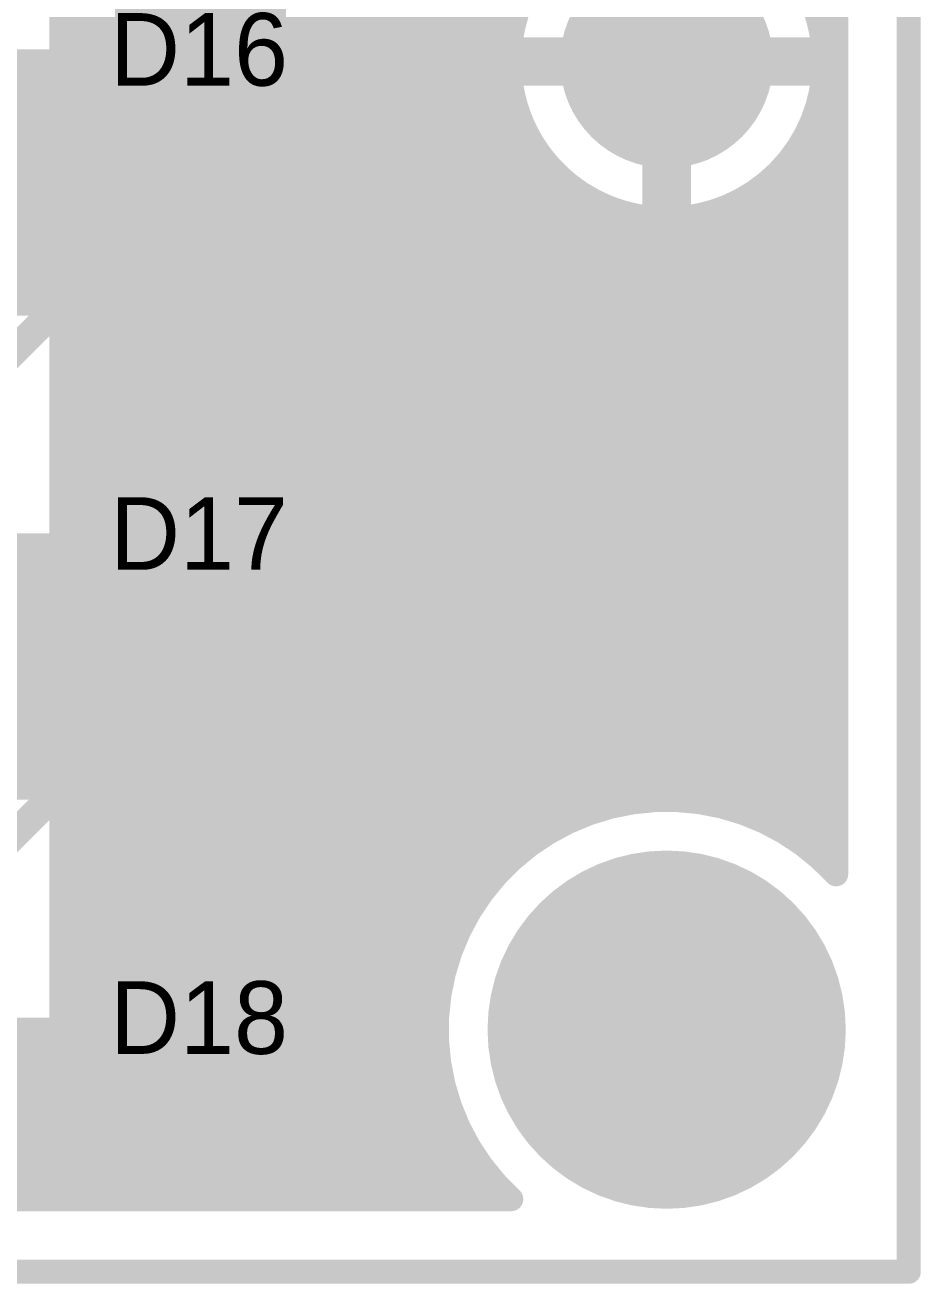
# Model space of a CAD drawing. Header units: millimetres. Extents: x 1.9 to 5.81, y 3 to 5.61.
# Drawn here: x 5.435 to 5.805, y 2.995 to 3.515 of the extents above; entities that cross this region are included whole.
import ezdxf

# ---------------------------------------------------------------- set-up
doc = ezdxf.new("R2010")
doc.units = ezdxf.units.MM
doc.header["$MEASUREMENT"] = 0
for name, color, linetype in [('BottomLayer', 5, 'Continuous'), ('BottomSolder', 6, 'Continuous'), ('KeepOutLayer', 6, 'Continuous'), ('MultiLayer', 9, 'Continuous'), ('TopLayer', 1, 'Continuous'), ('TopOverlay', 2, 'Continuous'), ('TopSolder', 216, 'Continuous')]:
    doc.layers.add(name, color=color, linetype=linetype)

msp = doc.modelspace()

# ---------------------------------------------------------------- linework, layer by layer
at = {"layer": 'BottomLayer'}
for points, const_width in [([(5.77, 3.16423), (5.77, 5.43577)], 0.01), ([(5.77, 3.16423), (5.77, 5.43577)], 0.01), ([(5.46, 3.03), (5.46, 3.665)], 0.01), ([(5.47, 3.03), (5.47, 3.665)], 0.01), ([(5.48, 3.03), (5.48, 3.665)], 0.01), ([(5.49, 3.03), (5.49, 3.665)], 0.01), ([(5.5, 3.03), (5.5, 3.665)], 0.01), ([(5.51, 3.03), (5.51, 3.665)], 0.01), ([(5.52, 3.03), (5.52, 3.665)], 0.01), ([(5.53, 3.03), (5.53, 3.665)], 0.01), ([(5.54, 3.03), (5.54, 3.665)], 0.01), ([(5.55, 3.03), (5.55, 3.665)], 0.01), ([(5.56, 3.03), (5.56, 3.665)], 0.01), ([(5.57, 3.03), (5.57, 3.665)], 0.01), ([(5.58, 3.03), (5.58, 3.665)], 0.01), ([(5.59, 3.03), (5.59, 3.665)], 0.01), ([(5.6, 3.03), (5.6, 3.665)], 0.01), ([(5.61, 3.13041), (5.61, 3.665)], 0.01), ([(5.62, 3.15123), (5.62, 3.665)], 0.01), ([(5.63, 3.16423), (5.63, 3.665)], 0.01), ([(5.455, 3.495), (5.455, 3.605)], 0.01), ([(5.7, 3.5), (5.7, 3.56)], 0.02), ([(5.455, 3.51), (5.63577, 3.51)], 0.01), ([(5.64, 3.5), (5.7, 3.5)], 0.02), ([(5.7, 3.5), (5.76, 3.5)], 0.02), ([(5.7, 3.44), (5.7, 3.5)], 0.02), ([(5.76423, 3.51), (5.77, 3.51)], 0.01), ([(5.455, 3.5), (5.635, 3.5)], 0.01), ([(5.765, 3.5), (5.77, 3.5)], 0.01), ([(5.345, 3.495), (5.455, 3.495)], 0.01), ([(5.44, 3.405), (5.44, 3.495)], 0.01), ([(5.45, 3.405), (5.45, 3.495)], 0.01), ([(5.0845, 3.49), (5.63577, 3.49)], 0.01), ([(5.76423, 3.49), (5.77, 3.49)], 0.01), ([(5.0745, 3.48), (5.63815, 3.48)], 0.01), ([(5.76185, 3.48), (5.77, 3.48)], 0.01), ([(5.64, 3.17365), (5.64, 3.475)], 0.01), ([(5.76, 3.17365), (5.76, 3.475)], 0.01), ([(5.0645, 3.47), (5.64234, 3.47)], 0.01), ([(5.75766, 3.47), (5.77, 3.47)], 0.01), ([(5.0545, 3.46), (5.64877, 3.46)], 0.01), ([(5.65, 3.18078), (5.65, 3.45847)], 0.01), ([(5.75, 3.18078), (5.75, 3.45847)], 0.01), ([(5.75123, 3.46), (5.77, 3.46)], 0.01), ([(5.0445, 3.45), (5.65847, 3.45)], 0.01), ([(5.66, 3.18617), (5.66, 3.44877)], 0.01), ([(5.74, 3.18617), (5.74, 3.44877)], 0.01), ([(5.74153, 3.45), (5.77, 3.45)], 0.01), ([(5.0345, 3.44), (5.675, 3.44)], 0.01), ([(5.67, 3.19014), (5.67, 3.44234)], 0.01), ([(5.68, 3.19287), (5.68, 3.43815)], 0.01), ([(5.72, 3.19287), (5.72, 3.43815)], 0.01), ([(5.725, 3.44), (5.77, 3.44)], 0.01), ([(5.73, 3.19014), (5.73, 3.44234)], 0.01), ([(5.69, 3.19447), (5.69, 3.43577)], 0.01), ([(5.7, 3.195), (5.7, 3.435)], 0.01), ([(5.71, 3.19447), (5.71, 3.43577)], 0.01), ([(5.0245, 3.43), (5.77, 3.43)], 0.01), ([(5.01303, 3.42), (5.77, 3.42)], 0.01), ([(5.005, 3.41), (5.77, 3.41)], 0.01), ([(5.345, 3.405), (5.455, 3.405)], 0.01), ([(5.455, 3.295), (5.455, 3.405)], 0.01), ([(5.455, 3.4), (5.77, 3.4)], 0.01), ([(5.455, 3.39), (5.77, 3.39)], 0.01), ([(5.455, 3.38), (5.77, 3.38)], 0.01), ([(5.455, 3.37), (5.77, 3.37)], 0.01), ([(5.455, 3.36), (5.77, 3.36)], 0.01), ([(5.455, 3.35), (5.77, 3.35)], 0.01), ([(5.455, 3.34), (5.77, 3.34)], 0.01), ([(5.455, 3.33), (5.77, 3.33)], 0.01), ([(5.455, 3.32), (5.77, 3.32)], 0.01), ([(5.455, 3.31), (5.77, 3.31)], 0.01), ([(5.455, 3.3), (5.77, 3.3)], 0.01), ([(5.345, 3.295), (5.455, 3.295)], 0.01), ([(5.44, 3.205), (5.44, 3.295)], 0.01), ([(5.45, 3.205), (5.45, 3.295)], 0.01), ([(5.27781, 3.29), (5.77, 3.29)], 0.01), ([(5.21384, 3.28), (5.77, 3.28)], 0.01), ([(5.22384, 3.27), (5.77, 3.27)], 0.01), ([(5.23384, 3.26), (5.77, 3.26)], 0.01), ([(5.24384, 3.25), (5.77, 3.25)], 0.01), ([(5.25384, 3.24), (5.77, 3.24)], 0.01), ([(5.26384, 3.23), (5.77, 3.23)], 0.01), ([(5.27384, 3.22), (5.77, 3.22)], 0.01), ([(5.28384, 3.21), (5.77, 3.21)], 0.01), ([(5.345, 3.205), (5.455, 3.205)], 0.01), ([(5.455, 3.095), (5.455, 3.205)], 0.01), ([(5.455, 3.2), (5.77, 3.2)], 0.01), ([(5.455, 3.19), (5.66959, 3.19)], 0.01), ([(5.73041, 3.19), (5.77, 3.19)], 0.01), ([(5.455, 3.18), (5.64877, 3.18)], 0.01), ([(5.75123, 3.18), (5.77, 3.18)], 0.01), ([(5.455, 3.17), (5.63577, 3.17)], 0.01), ([(5.76423, 3.17), (5.77, 3.17)], 0.01), ([(5.455, 3.16), (5.62635, 3.16)], 0.01), ([(5.455, 3.15), (5.61922, 3.15)], 0.01), ([(5.455, 3.14), (5.61383, 3.14)], 0.01), ([(5.455, 3.13), (5.60986, 3.13)], 0.01), ([(5.455, 3.12), (5.60713, 3.12)], 0.01), ([(5.455, 3.11), (5.60553, 3.11)], 0.01), ([(5.455, 3.1), (5.605, 3.1)], 0.01), ([(5.345, 3.095), (5.455, 3.095)], 0.01), ([(5.44, 3.03), (5.44, 3.095)], 0.01), ([(5.45, 3.03), (5.45, 3.095)], 0.01), ([(2.09447, 3.09), (5.60553, 3.09)], 0.01), ([(2.09287, 3.08), (5.60713, 3.08)], 0.01), ([(2.09014, 3.07), (5.60986, 3.07)], 0.01), ([(5.61, 3.03), (5.61, 3.06959)], 0.01), ([(2.08617, 3.06), (5.61383, 3.06)], 0.01), ([(2.08078, 3.05), (5.61922, 3.05)], 0.01), ([(5.62, 3.03), (5.62, 3.04877)], 0.01), ([(2.07365, 3.04), (5.62635, 3.04)], 0.01), ([(5.63, 3.03), (5.63, 3.03577)], 0.01), ([(2.06423, 3.03), (5.63577, 3.03)], 0.01), ([(2.06423, 3.03), (5.63577, 3.03)], 0.01)]:
    msp.add_lwpolyline(points, dxfattribs=dict(at, const_width=const_width))
for points, const_width in [([(5.765, 3.5, 1), (5.635, 3.5, 1)], 0.01), ([(5.68, 3.5, 1), (5.72, 3.5, 1)], 0.04), ([(5.4525, 3.51, 1), (5.4575, 3.51, 1)], 0.005), ([(5.635, 3.5, 1), (5.645, 3.5, 1)], 0.01), ([(5.63327, 3.51, 1), (5.63827, 3.51, 1)], 0.005), ([(5.695, 3.5, 1), (5.705, 3.5, 1)], 0.01), ([(5.695, 3.5, 1), (5.705, 3.5, 1)], 0.01), ([(5.695, 3.5, 1), (5.705, 3.5, 1)], 0.01), ([(5.695, 3.5, 1), (5.705, 3.5, 1)], 0.01), ([(5.755, 3.5, 1), (5.765, 3.5, 1)], 0.01), ([(5.76173, 3.51, 1), (5.76673, 3.51, 1)], 0.005), ([(5.7675, 3.51, 1), (5.7725, 3.51, 1)], 0.005), ([(5.4525, 3.5, 1), (5.4575, 3.5, 1)], 0.005), ([(5.6325, 3.5, 1), (5.6375, 3.5, 1)], 0.005), ([(5.6325, 3.5, 1), (5.6375, 3.5, 1)], 0.005), ([(5.7625, 3.5, 1), (5.7675, 3.5, 1)], 0.005), ([(5.7625, 3.5, 1), (5.7675, 3.5, 1)], 0.005), ([(5.7675, 3.5, 1), (5.7725, 3.5, 1)], 0.005), ([(5.4375, 3.495, 1), (5.4425, 3.495, 1)], 0.005), ([(5.4475, 3.495, 1), (5.4525, 3.495, 1)], 0.005), ([(5.4525, 3.495, 1), (5.4575, 3.495, 1)], 0.005), ([(5.4525, 3.495, 1), (5.4575, 3.495, 1)], 0.005), ([(5.63327, 3.49, 1), (5.63827, 3.49, 1)], 0.005), ([(5.76173, 3.49, 1), (5.76673, 3.49, 1)], 0.005), ([(5.7675, 3.49, 1), (5.7725, 3.49, 1)], 0.005), ([(5.63565, 3.48, 1), (5.64065, 3.48, 1)], 0.005), ([(5.75935, 3.48, 1), (5.76435, 3.48, 1)], 0.005), ([(5.7675, 3.48, 1), (5.7725, 3.48, 1)], 0.005), ([(5.6375, 3.475, 1), (5.6425, 3.475, 1)], 0.005), ([(5.7575, 3.475, 1), (5.7625, 3.475, 1)], 0.005), ([(5.63984, 3.47, 1), (5.64484, 3.47, 1)], 0.005), ([(5.75516, 3.47, 1), (5.76016, 3.47, 1)], 0.005), ([(5.7675, 3.47, 1), (5.7725, 3.47, 1)], 0.005), ([(5.64627, 3.46, 1), (5.65127, 3.46, 1)], 0.005), ([(5.6475, 3.45847, 1), (5.6525, 3.45847, 1)], 0.005), ([(5.7475, 3.45847, 1), (5.7525, 3.45847, 1)], 0.005), ([(5.74873, 3.46, 1), (5.75373, 3.46, 1)], 0.005), ([(5.7675, 3.46, 1), (5.7725, 3.46, 1)], 0.005), ([(5.65597, 3.45, 1), (5.66097, 3.45, 1)], 0.005), ([(5.6575, 3.44877, 1), (5.6625, 3.44877, 1)], 0.005), ([(5.7375, 3.44877, 1), (5.7425, 3.44877, 1)], 0.005), ([(5.73903, 3.45, 1), (5.74403, 3.45, 1)], 0.005), ([(5.7675, 3.45, 1), (5.7725, 3.45, 1)], 0.005), ([(5.695, 3.44, 1), (5.705, 3.44, 1)], 0.01), ([(5.6675, 3.44234, 1), (5.6725, 3.44234, 1)], 0.005), ([(5.6725, 3.44, 1), (5.6775, 3.44, 1)], 0.005), ([(5.6775, 3.43815, 1), (5.6825, 3.43815, 1)], 0.005), ([(5.7175, 3.43815, 1), (5.7225, 3.43815, 1)], 0.005), ([(5.7225, 3.44, 1), (5.7275, 3.44, 1)], 0.005), ([(5.7275, 3.44234, 1), (5.7325, 3.44234, 1)], 0.005), ([(5.7675, 3.44, 1), (5.7725, 3.44, 1)], 0.005), ([(5.6875, 3.43577, 1), (5.6925, 3.43577, 1)], 0.005), ([(5.6975, 3.435, 1), (5.7025, 3.435, 1)], 0.005), ([(5.7075, 3.43577, 1), (5.7125, 3.43577, 1)], 0.005), ([(5.7675, 3.43, 1), (5.7725, 3.43, 1)], 0.005), ([(5.7675, 3.42, 1), (5.7725, 3.42, 1)], 0.005), ([(5.7675, 3.41, 1), (5.7725, 3.41, 1)], 0.005), ([(5.4375, 3.405, 1), (5.4425, 3.405, 1)], 0.005), ([(5.4475, 3.405, 1), (5.4525, 3.405, 1)], 0.005), ([(5.4525, 3.405, 1), (5.4575, 3.405, 1)], 0.005), ([(5.4525, 3.405, 1), (5.4575, 3.405, 1)], 0.005), ([(5.4525, 3.4, 1), (5.4575, 3.4, 1)], 0.005), ([(5.7675, 3.4, 1), (5.7725, 3.4, 1)], 0.005), ([(5.4525, 3.39, 1), (5.4575, 3.39, 1)], 0.005), ([(5.7675, 3.39, 1), (5.7725, 3.39, 1)], 0.005), ([(5.4525, 3.38, 1), (5.4575, 3.38, 1)], 0.005), ([(5.7675, 3.38, 1), (5.7725, 3.38, 1)], 0.005), ([(5.4525, 3.37, 1), (5.4575, 3.37, 1)], 0.005), ([(5.7675, 3.37, 1), (5.7725, 3.37, 1)], 0.005), ([(5.4525, 3.36, 1), (5.4575, 3.36, 1)], 0.005), ([(5.7675, 3.36, 1), (5.7725, 3.36, 1)], 0.005), ([(5.4525, 3.35, 1), (5.4575, 3.35, 1)], 0.005), ([(5.7675, 3.35, 1), (5.7725, 3.35, 1)], 0.005), ([(5.4525, 3.34, 1), (5.4575, 3.34, 1)], 0.005), ([(5.7675, 3.34, 1), (5.7725, 3.34, 1)], 0.005), ([(5.4525, 3.33, 1), (5.4575, 3.33, 1)], 0.005), ([(5.7675, 3.33, 1), (5.7725, 3.33, 1)], 0.005), ([(5.4525, 3.32, 1), (5.4575, 3.32, 1)], 0.005), ([(5.7675, 3.32, 1), (5.7725, 3.32, 1)], 0.005), ([(5.4525, 3.31, 1), (5.4575, 3.31, 1)], 0.005), ([(5.7675, 3.31, 1), (5.7725, 3.31, 1)], 0.005), ([(5.4525, 3.3, 1), (5.4575, 3.3, 1)], 0.005), ([(5.7675, 3.3, 1), (5.7725, 3.3, 1)], 0.005), ([(5.4375, 3.295, 1), (5.4425, 3.295, 1)], 0.005), ([(5.4475, 3.295, 1), (5.4525, 3.295, 1)], 0.005), ([(5.4525, 3.295, 1), (5.4575, 3.295, 1)], 0.005), ([(5.4525, 3.295, 1), (5.4575, 3.295, 1)], 0.005), ([(5.7675, 3.29, 1), (5.7725, 3.29, 1)], 0.005), ([(5.7675, 3.28, 1), (5.7725, 3.28, 1)], 0.005), ([(5.59, 3.26, 1), (5.61, 3.26, 1)], 0.02), ([(5.7675, 3.27, 1), (5.7725, 3.27, 1)], 0.005), ([(5.7675, 3.26, 1), (5.7725, 3.26, 1)], 0.005), ([(5.7675, 3.25, 1), (5.7725, 3.25, 1)], 0.005), ([(5.7675, 3.24, 1), (5.7725, 3.24, 1)], 0.005), ([(5.7675, 3.23, 1), (5.7725, 3.23, 1)], 0.005), ([(5.7675, 3.22, 1), (5.7725, 3.22, 1)], 0.005), ([(5.7675, 3.21, 1), (5.7725, 3.21, 1)], 0.005), ([(5.4375, 3.205, 1), (5.4425, 3.205, 1)], 0.005), ([(5.4475, 3.205, 1), (5.4525, 3.205, 1)], 0.005), ([(5.4525, 3.205, 1), (5.4575, 3.205, 1)], 0.005), ([(5.4525, 3.205, 1), (5.4575, 3.205, 1)], 0.005), ([(5.4525, 3.2, 1), (5.4575, 3.2, 1)], 0.005), ([(5.7675, 3.2, 1), (5.7725, 3.2, 1)], 0.005), ([(5.6875, 3.19447, 1), (5.6925, 3.19447, 1)], 0.005), ([(5.6975, 3.195, 1), (5.7025, 3.195, 1)], 0.005), ([(5.7075, 3.19447, 1), (5.7125, 3.19447, 1)], 0.005), ([(5.4525, 3.19, 1), (5.4575, 3.19, 1)], 0.005), ([(5.66709, 3.19, 1), (5.67209, 3.19, 1)], 0.005), ([(5.6675, 3.19014, 1), (5.6725, 3.19014, 1)], 0.005), ([(5.6775, 3.19287, 1), (5.6825, 3.19287, 1)], 0.005), ([(5.7175, 3.19287, 1), (5.7225, 3.19287, 1)], 0.005), ([(5.7275, 3.19014, 1), (5.7325, 3.19014, 1)], 0.005), ([(5.72791, 3.19, 1), (5.73291, 3.19, 1)], 0.005), ([(5.7675, 3.19, 1), (5.7725, 3.19, 1)], 0.005), ([(5.6575, 3.18617, 1), (5.6625, 3.18617, 1)], 0.005), ([(5.7375, 3.18617, 1), (5.7425, 3.18617, 1)], 0.005), ([(5.4525, 3.18, 1), (5.4575, 3.18, 1)], 0.005), ([(5.64627, 3.18, 1), (5.65127, 3.18, 1)], 0.005), ([(5.6475, 3.18078, 1), (5.6525, 3.18078, 1)], 0.005), ([(5.7475, 3.18078, 1), (5.7525, 3.18078, 1)], 0.005), ([(5.74873, 3.18, 1), (5.75373, 3.18, 1)], 0.005), ([(5.7675, 3.18, 1), (5.7725, 3.18, 1)], 0.005), ([(5.6375, 3.17365, 1), (5.6425, 3.17365, 1)], 0.005), ([(5.7575, 3.17365, 1), (5.7625, 3.17365, 1)], 0.005), ([(5.4525, 3.17, 1), (5.4575, 3.17, 1)], 0.005), ([(5.63327, 3.17, 1), (5.63827, 3.17, 1)], 0.005), ([(5.76173, 3.17, 1), (5.76673, 3.17, 1)], 0.005), ([(5.7675, 3.17, 1), (5.7725, 3.17, 1)], 0.005), ([(5.6275, 3.16423, 1), (5.6325, 3.16423, 1)], 0.005), ([(5.665, 3.1, 1), (5.735, 3.1, 1)], 0.07), ([(5.7675, 3.16423, 1), (5.7725, 3.16423, 1)], 0.005), ([(5.7675, 3.16423, 1), (5.7725, 3.16423, 1)], 0.005), ([(5.7675, 3.16423, 1), (5.7725, 3.16423, 1)], 0.005), ([(5.4525, 3.16, 1), (5.4575, 3.16, 1)], 0.005), ([(5.62385, 3.16, 1), (5.62885, 3.16, 1)], 0.005), ([(5.4525, 3.15, 1), (5.4575, 3.15, 1)], 0.005), ([(5.61672, 3.15, 1), (5.62172, 3.15, 1)], 0.005), ([(5.6175, 3.15123, 1), (5.6225, 3.15123, 1)], 0.005), ([(5.4525, 3.14, 1), (5.4575, 3.14, 1)], 0.005), ([(5.61133, 3.14, 1), (5.61633, 3.14, 1)], 0.005), ([(5.4525, 3.13, 1), (5.4575, 3.13, 1)], 0.005), ([(5.60736, 3.13, 1), (5.61236, 3.13, 1)], 0.005), ([(5.6075, 3.13041, 1), (5.6125, 3.13041, 1)], 0.005), ([(5.4525, 3.12, 1), (5.4575, 3.12, 1)], 0.005), ([(5.60463, 3.12, 1), (5.60963, 3.12, 1)], 0.005), ([(5.4525, 3.11, 1), (5.4575, 3.11, 1)], 0.005), ([(5.60303, 3.11, 1), (5.60803, 3.11, 1)], 0.005), ([(5.4525, 3.1, 1), (5.4575, 3.1, 1)], 0.005), ([(5.6025, 3.1, 1), (5.6075, 3.1, 1)], 0.005), ([(5.4375, 3.095, 1), (5.4425, 3.095, 1)], 0.005), ([(5.4475, 3.095, 1), (5.4525, 3.095, 1)], 0.005), ([(5.4525, 3.095, 1), (5.4575, 3.095, 1)], 0.005), ([(5.4525, 3.095, 1), (5.4575, 3.095, 1)], 0.005), ([(5.60303, 3.09, 1), (5.60803, 3.09, 1)], 0.005), ([(5.60463, 3.08, 1), (5.60963, 3.08, 1)], 0.005), ([(5.60736, 3.07, 1), (5.61236, 3.07, 1)], 0.005), ([(5.6075, 3.06959, 1), (5.6125, 3.06959, 1)], 0.005), ([(5.61133, 3.06, 1), (5.61633, 3.06, 1)], 0.005), ([(5.61672, 3.05, 1), (5.62172, 3.05, 1)], 0.005), ([(5.6175, 3.04877, 1), (5.6225, 3.04877, 1)], 0.005), ([(5.62385, 3.04, 1), (5.62885, 3.04, 1)], 0.005), ([(5.6275, 3.03577, 1), (5.6325, 3.03577, 1)], 0.005), ([(5.4375, 3.03, 1), (5.4425, 3.03, 1)], 0.005), ([(5.4475, 3.03, 1), (5.4525, 3.03, 1)], 0.005), ([(5.4575, 3.03, 1), (5.4625, 3.03, 1)], 0.005), ([(5.4675, 3.03, 1), (5.4725, 3.03, 1)], 0.005), ([(5.4775, 3.03, 1), (5.4825, 3.03, 1)], 0.005), ([(5.4875, 3.03, 1), (5.4925, 3.03, 1)], 0.005), ([(5.4975, 3.03, 1), (5.5025, 3.03, 1)], 0.005), ([(5.5075, 3.03, 1), (5.5125, 3.03, 1)], 0.005), ([(5.5175, 3.03, 1), (5.5225, 3.03, 1)], 0.005), ([(5.5275, 3.03, 1), (5.5325, 3.03, 1)], 0.005), ([(5.5375, 3.03, 1), (5.5425, 3.03, 1)], 0.005), ([(5.5475, 3.03, 1), (5.5525, 3.03, 1)], 0.005), ([(5.5575, 3.03, 1), (5.5625, 3.03, 1)], 0.005), ([(5.5675, 3.03, 1), (5.5725, 3.03, 1)], 0.005), ([(5.5775, 3.03, 1), (5.5825, 3.03, 1)], 0.005), ([(5.5875, 3.03, 1), (5.5925, 3.03, 1)], 0.005), ([(5.5975, 3.03, 1), (5.6025, 3.03, 1)], 0.005), ([(5.6075, 3.03, 1), (5.6125, 3.03, 1)], 0.005), ([(5.6175, 3.03, 1), (5.6225, 3.03, 1)], 0.005), ([(5.6275, 3.03, 1), (5.6325, 3.03, 1)], 0.005), ([(5.63327, 3.03, 1), (5.63827, 3.03, 1)], 0.005), ([(5.63327, 3.03, 1), (5.63827, 3.03, 1)], 0.005), ([(5.63327, 3.03, 1), (5.63827, 3.03, 1)], 0.005)]:
    msp.add_lwpolyline(points, format="xyb", close=True, dxfattribs=dict(at, const_width=const_width))
at = {"layer": 'BottomLayer', "const_width": 0.01}
msp.add_lwpolyline([(5.63577, 3.03, -1.04394), (5.77, 3.16423)], format="xyb", dxfattribs=at)
at = {"layer": 'BottomSolder'}
for points, const_width in [([(5.678, 3.5, 1), (5.722, 3.5, 1)], 0.044), ([(5.678, 3.5, 1), (5.722, 3.5, 1)], 0.044), ([(5.588, 3.26, 1), (5.612, 3.26, 1)], 0.024), ([(5.588, 3.26, 1), (5.612, 3.26, 1)], 0.024), ([(5.663, 3.1, 1), (5.737, 3.1, 1)], 0.074), ([(5.663, 3.1, 1), (5.737, 3.1, 1)], 0.074)]:
    msp.add_lwpolyline(points, format="xyb", close=True, dxfattribs=dict(at, const_width=const_width))
at = {"layer": 'KeepOutLayer', "const_width": 0.01}
for points in [[(5.8, 3), (5.8, 5.6)], [(1.9, 3), (5.8, 3)]]:
    msp.add_lwpolyline(points, dxfattribs=at)
at = {"layer": 'KeepOutLayer', "const_width": 0.005}
msp.add_lwpolyline([(5.7975, 3, 1), (5.8025, 3, 1)], format="xyb", close=True, dxfattribs=at)
msp.add_lwpolyline([(5.7975, 3, 1), (5.8025, 3, 1)], format="xyb", close=True, dxfattribs=at)
at = {"layer": 'MultiLayer'}
for points, const_width in [([(5.68, 3.5, 1), (5.72, 3.5, 1)], 0.04), ([(5.59, 3.26, 1), (5.61, 3.26, 1)], 0.02), ([(5.665, 3.1, 1), (5.735, 3.1, 1)], 0.07)]:
    msp.add_lwpolyline(points, format="xyb", close=True, dxfattribs=dict(at, const_width=const_width))
at = {"layer": 'TopLayer'}
for points, const_width in [([(5.53, 3.03), (5.53, 5.57)], 0.01), ([(5.54, 3.03), (5.54, 5.57)], 0.01), ([(5.55, 3.03), (5.55, 5.57)], 0.01), ([(5.56, 3.03), (5.56, 5.57)], 0.01), ([(5.57, 3.03), (5.57, 5.57)], 0.01), ([(5.58, 3.03), (5.58, 5.57)], 0.01), ([(5.59, 3.03), (5.59, 5.57)], 0.01), ([(5.6, 3.03), (5.6, 5.57)], 0.01), ([(5.61, 3.13041), (5.61, 5.46959)], 0.01), ([(5.62, 3.15123), (5.62, 5.44877)], 0.01), ([(5.63, 3.16423), (5.63, 5.43577)], 0.01), ([(5.77, 3.16423), (5.77, 5.43577)], 0.01), ([(5.77, 3.16423), (5.77, 5.43577)], 0.01), ([(5.49, 3.24), (5.49, 3.6)], 0.012), ([(5.521, 3.24), (5.521, 3.6)], 0.01), ([(5.46, 3.41), (5.46, 3.59)], 0.012), ([(5.7, 3.5), (5.7, 3.57)], 0.04), ([(5.521, 3.51), (5.63577, 3.51)], 0.01), ([(5.64, 3.5), (5.7, 3.5)], 0.02), ([(5.7, 3.5), (5.76, 3.5)], 0.02), ([(5.7, 3.44), (5.7, 3.5)], 0.02), ([(5.76423, 3.51), (5.77, 3.51)], 0.01), ([(5.521, 3.5), (5.635, 3.5)], 0.01), ([(5.765, 3.5), (5.77, 3.5)], 0.01), ([(5.521, 3.49), (5.63577, 3.49)], 0.01), ([(5.76423, 3.49), (5.77, 3.49)], 0.01), ([(5.521, 3.48), (5.63815, 3.48)], 0.01), ([(5.76185, 3.48), (5.77, 3.48)], 0.01), ([(5.64, 3.17365), (5.64, 3.475)], 0.01), ([(5.76, 3.17365), (5.76, 3.475)], 0.01), ([(5.521, 3.47), (5.64234, 3.47)], 0.01), ([(5.75766, 3.47), (5.77, 3.47)], 0.01), ([(5.521, 3.46), (5.64877, 3.46)], 0.01), ([(5.65, 3.18078), (5.65, 3.45847)], 0.01), ([(5.75, 3.18078), (5.75, 3.45847)], 0.01), ([(5.75123, 3.46), (5.77, 3.46)], 0.01), ([(5.521, 3.45), (5.65847, 3.45)], 0.01), ([(5.66, 3.18617), (5.66, 3.44877)], 0.01), ([(5.74, 3.18617), (5.74, 3.44877)], 0.01), ([(5.74153, 3.45), (5.77, 3.45)], 0.01), ([(5.521, 3.44), (5.675, 3.44)], 0.01), ([(5.67, 3.19014), (5.67, 3.44234)], 0.01), ([(5.68, 3.19287), (5.68, 3.43815)], 0.01), ([(5.72, 3.19287), (5.72, 3.43815)], 0.01), ([(5.725, 3.44), (5.77, 3.44)], 0.01), ([(5.73, 3.19014), (5.73, 3.44234)], 0.01), ([(5.69, 3.19447), (5.69, 3.43577)], 0.01), ([(5.7, 3.195), (5.7, 3.435)], 0.01), ([(5.71, 3.19447), (5.71, 3.43577)], 0.01), ([(5.521, 3.43), (5.77, 3.43)], 0.01), ([(5.521, 3.42), (5.77, 3.42)], 0.01), ([(5.4, 3.35), (5.46, 3.41)], 0.012), ([(5.521, 3.41), (5.77, 3.41)], 0.01), ([(5.521, 3.4), (5.77, 3.4)], 0.01), ([(5.521, 3.39), (5.77, 3.39)], 0.01), ([(5.521, 3.38), (5.77, 3.38)], 0.01), ([(5.521, 3.37), (5.77, 3.37)], 0.01), ([(5.455, 3.36116), (5.459, 3.36516)], 0.01), ([(5.459, 3.25284), (5.459, 3.36516)], 0.01), ([(5.455, 3.295), (5.455, 3.36116)], 0.01), ([(5.455, 3.36), (5.459, 3.36)], 0.01), ([(5.521, 3.36), (5.77, 3.36)], 0.01), ([(5.455, 3.35), (5.459, 3.35)], 0.01), ([(5.521, 3.35), (5.77, 3.35)], 0.01), ([(5.455, 3.34), (5.459, 3.34)], 0.01), ([(5.521, 3.34), (5.77, 3.34)], 0.01), ([(5.455, 3.33), (5.459, 3.33)], 0.01), ([(5.521, 3.33), (5.77, 3.33)], 0.01), ([(5.455, 3.32), (5.459, 3.32)], 0.01), ([(5.521, 3.32), (5.77, 3.32)], 0.01), ([(5.455, 3.31), (5.459, 3.31)], 0.01), ([(5.521, 3.31), (5.77, 3.31)], 0.01), ([(5.455, 3.3), (5.459, 3.3)], 0.01), ([(5.521, 3.3), (5.77, 3.3)], 0.01), ([(5.345, 3.295), (5.455, 3.295)], 0.01), ([(5.44, 3.23384), (5.44, 3.295)], 0.01), ([(5.45, 3.24384), (5.45, 3.295)], 0.01), ([(5.19549, 3.29), (5.459, 3.29)], 0.01), ([(5.521, 3.29), (5.77, 3.29)], 0.01), ([(5.194, 3.28), (5.459, 3.28)], 0.01), ([(5.521, 3.28), (5.77, 3.28)], 0.01), ([(5.1886, 3.27), (5.459, 3.27)], 0.01), ([(5.521, 3.27), (5.77, 3.27)], 0.01), ([(5.17884, 3.26), (5.459, 3.26)], 0.01), ([(5.521, 3.26), (5.77, 3.26)], 0.01), ([(5.41116, 3.205), (5.459, 3.25284)], 0.01), ([(5.16884, 3.25), (5.45616, 3.25)], 0.01), ([(5.521, 3.25), (5.77, 3.25)], 0.01), ([(5.15884, 3.24), (5.44616, 3.24)], 0.01), ([(5.4, 3.15), (5.49, 3.24)], 0.012), ([(5.521, 3.24), (5.77, 3.24)], 0.01), ([(5.14884, 3.23), (5.43616, 3.23)], 0.01), ([(5.51934, 3.23), (5.77, 3.23)], 0.01), ([(5.52, 3.03), (5.52, 3.23219)], 0.01), ([(5.51369, 3.22), (5.77, 3.22)], 0.01), ([(5.455, 3.16116), (5.5119, 3.21806)], 0.01), ([(5.51, 3.03), (5.51, 3.21616)], 0.01), ([(5.50384, 3.21), (5.77, 3.21)], 0.01), ([(5.5, 3.03), (5.5, 3.20616)], 0.01), ([(5.49384, 3.2), (5.77, 3.2)], 0.01), ([(5.49, 3.03), (5.49, 3.19616)], 0.01), ([(5.48384, 3.19), (5.66959, 3.19)], 0.01), ([(5.73041, 3.19), (5.77, 3.19)], 0.01), ([(5.48, 3.03), (5.48, 3.18616)], 0.01), ([(5.47384, 3.18), (5.64877, 3.18)], 0.01), ([(5.75123, 3.18), (5.77, 3.18)], 0.01), ([(5.47, 3.03), (5.47, 3.17616)], 0.01), ([(5.46384, 3.17), (5.63577, 3.17)], 0.01), ([(5.76423, 3.17), (5.77, 3.17)], 0.01), ([(5.46, 3.03), (5.46, 3.16616)], 0.01), ([(5.455, 3.095), (5.455, 3.16116)], 0.01), ([(5.455, 3.16), (5.62635, 3.16)], 0.01), ([(5.455, 3.15), (5.61922, 3.15)], 0.01), ([(5.455, 3.14), (5.61383, 3.14)], 0.01), ([(5.455, 3.13), (5.60986, 3.13)], 0.01), ([(5.455, 3.12), (5.60713, 3.12)], 0.01), ([(5.455, 3.11), (5.60553, 3.11)], 0.01), ([(5.455, 3.1), (5.605, 3.1)], 0.01), ([(5.345, 3.095), (5.455, 3.095)], 0.01), ([(5.44, 3.03), (5.44, 3.095)], 0.01), ([(5.45, 3.03), (5.45, 3.095)], 0.01), ([(5.115, 3.09), (5.60553, 3.09)], 0.01), ([(5.115, 3.08), (5.60713, 3.08)], 0.01), ([(5.115, 3.07), (5.60986, 3.07)], 0.01), ([(5.61, 3.03), (5.61, 3.06959)], 0.01), ([(2.08617, 3.06), (5.61383, 3.06)], 0.01), ([(2.08078, 3.05), (5.61922, 3.05)], 0.01), ([(5.62, 3.03), (5.62, 3.04877)], 0.01), ([(2.07365, 3.04), (5.62635, 3.04)], 0.01), ([(5.63, 3.03), (5.63, 3.03577)], 0.01), ([(2.06423, 3.03), (5.63577, 3.03)], 0.01), ([(2.06423, 3.03), (5.63577, 3.03)], 0.01)]:
    msp.add_lwpolyline(points, dxfattribs=dict(at, const_width=const_width))
at = {"layer": 'TopLayer', "const_width": 0.01}
for points in [[(5.765, 3.5, -1.513516), (5.655, 3.5469)], [(5.745, 3.5469, -0.204302), (5.765, 3.5)], [(5.521, 3.24, -0.199163), (5.5119, 3.21806)], [(5.521, 3.24, -0.198912), (5.51192, 3.21808)], [(5.63577, 3.03, -1.04394), (5.77, 3.16423)]]:
    msp.add_lwpolyline(points, format="xyb", dxfattribs=at)
at = {"layer": 'TopLayer'}
for points, const_width in [([(5.68, 3.5, 1), (5.72, 3.5, 1)], 0.04), ([(5.69, 3.5, 1), (5.71, 3.5, 1)], 0.02), ([(5.5185, 3.51, 1), (5.5235, 3.51, 1)], 0.005), ([(5.635, 3.5, 1), (5.645, 3.5, 1)], 0.01), ([(5.63327, 3.51, 1), (5.63827, 3.51, 1)], 0.005), ([(5.695, 3.5, 1), (5.705, 3.5, 1)], 0.01), ([(5.695, 3.5, 1), (5.705, 3.5, 1)], 0.01), ([(5.695, 3.5, 1), (5.705, 3.5, 1)], 0.01), ([(5.755, 3.5, 1), (5.765, 3.5, 1)], 0.01), ([(5.76173, 3.51, 1), (5.76673, 3.51, 1)], 0.005), ([(5.7675, 3.51, 1), (5.7725, 3.51, 1)], 0.005), ([(5.5185, 3.5, 1), (5.5235, 3.5, 1)], 0.005), ([(5.6325, 3.5, 1), (5.6375, 3.5, 1)], 0.005), ([(5.7625, 3.5, 1), (5.7675, 3.5, 1)], 0.005), ([(5.7625, 3.5, 1), (5.7675, 3.5, 1)], 0.005), ([(5.7625, 3.5, 1), (5.7675, 3.5, 1)], 0.005), ([(5.7675, 3.5, 1), (5.7725, 3.5, 1)], 0.005), ([(5.5185, 3.49, 1), (5.5235, 3.49, 1)], 0.005), ([(5.63327, 3.49, 1), (5.63827, 3.49, 1)], 0.005), ([(5.76173, 3.49, 1), (5.76673, 3.49, 1)], 0.005), ([(5.7675, 3.49, 1), (5.7725, 3.49, 1)], 0.005), ([(5.5185, 3.48, 1), (5.5235, 3.48, 1)], 0.005), ([(5.63565, 3.48, 1), (5.64065, 3.48, 1)], 0.005), ([(5.75935, 3.48, 1), (5.76435, 3.48, 1)], 0.005), ([(5.7675, 3.48, 1), (5.7725, 3.48, 1)], 0.005), ([(5.6375, 3.475, 1), (5.6425, 3.475, 1)], 0.005), ([(5.7575, 3.475, 1), (5.7625, 3.475, 1)], 0.005), ([(5.5185, 3.47, 1), (5.5235, 3.47, 1)], 0.005), ([(5.63984, 3.47, 1), (5.64484, 3.47, 1)], 0.005), ([(5.75516, 3.47, 1), (5.76016, 3.47, 1)], 0.005), ([(5.7675, 3.47, 1), (5.7725, 3.47, 1)], 0.005), ([(5.5185, 3.46, 1), (5.5235, 3.46, 1)], 0.005), ([(5.64627, 3.46, 1), (5.65127, 3.46, 1)], 0.005), ([(5.6475, 3.45847, 1), (5.6525, 3.45847, 1)], 0.005), ([(5.7475, 3.45847, 1), (5.7525, 3.45847, 1)], 0.005), ([(5.74873, 3.46, 1), (5.75373, 3.46, 1)], 0.005), ([(5.7675, 3.46, 1), (5.7725, 3.46, 1)], 0.005), ([(5.5185, 3.45, 1), (5.5235, 3.45, 1)], 0.005), ([(5.65597, 3.45, 1), (5.66097, 3.45, 1)], 0.005), ([(5.6575, 3.44877, 1), (5.6625, 3.44877, 1)], 0.005), ([(5.7375, 3.44877, 1), (5.7425, 3.44877, 1)], 0.005), ([(5.73903, 3.45, 1), (5.74403, 3.45, 1)], 0.005), ([(5.7675, 3.45, 1), (5.7725, 3.45, 1)], 0.005), ([(5.695, 3.44, 1), (5.705, 3.44, 1)], 0.01), ([(5.5185, 3.44, 1), (5.5235, 3.44, 1)], 0.005), ([(5.6675, 3.44234, 1), (5.6725, 3.44234, 1)], 0.005), ([(5.6725, 3.44, 1), (5.6775, 3.44, 1)], 0.005), ([(5.6775, 3.43815, 1), (5.6825, 3.43815, 1)], 0.005), ([(5.7175, 3.43815, 1), (5.7225, 3.43815, 1)], 0.005), ([(5.7225, 3.44, 1), (5.7275, 3.44, 1)], 0.005), ([(5.7275, 3.44234, 1), (5.7325, 3.44234, 1)], 0.005), ([(5.7675, 3.44, 1), (5.7725, 3.44, 1)], 0.005), ([(5.6875, 3.43577, 1), (5.6925, 3.43577, 1)], 0.005), ([(5.6975, 3.435, 1), (5.7025, 3.435, 1)], 0.005), ([(5.7075, 3.43577, 1), (5.7125, 3.43577, 1)], 0.005), ([(5.5185, 3.43, 1), (5.5235, 3.43, 1)], 0.005), ([(5.7675, 3.43, 1), (5.7725, 3.43, 1)], 0.005), ([(5.5185, 3.42, 1), (5.5235, 3.42, 1)], 0.005), ([(5.7675, 3.42, 1), (5.7725, 3.42, 1)], 0.005), ([(5.457, 3.41, 1), (5.463, 3.41, 1)], 0.006), ([(5.457, 3.41, 1), (5.463, 3.41, 1)], 0.006), ([(5.5185, 3.41, 1), (5.5235, 3.41, 1)], 0.005), ([(5.7675, 3.41, 1), (5.7725, 3.41, 1)], 0.005), ([(5.5185, 3.4, 1), (5.5235, 3.4, 1)], 0.005), ([(5.7675, 3.4, 1), (5.7725, 3.4, 1)], 0.005), ([(5.5185, 3.39, 1), (5.5235, 3.39, 1)], 0.005), ([(5.7675, 3.39, 1), (5.7725, 3.39, 1)], 0.005), ([(5.5185, 3.38, 1), (5.5235, 3.38, 1)], 0.005), ([(5.7675, 3.38, 1), (5.7725, 3.38, 1)], 0.005), ([(5.5185, 3.37, 1), (5.5235, 3.37, 1)], 0.005), ([(5.7675, 3.37, 1), (5.7725, 3.37, 1)], 0.005), ([(5.4565, 3.36516, 1), (5.4615, 3.36516, 1)], 0.005), ([(5.4565, 3.36516, 1), (5.4615, 3.36516, 1)], 0.005), ([(5.4525, 3.36116, 1), (5.4575, 3.36116, 1)], 0.005), ([(5.4525, 3.36116, 1), (5.4575, 3.36116, 1)], 0.005), ([(5.4525, 3.36, 1), (5.4575, 3.36, 1)], 0.005), ([(5.4565, 3.36, 1), (5.4615, 3.36, 1)], 0.005), ([(5.5185, 3.36, 1), (5.5235, 3.36, 1)], 0.005), ([(5.7675, 3.36, 1), (5.7725, 3.36, 1)], 0.005), ([(5.4525, 3.35, 1), (5.4575, 3.35, 1)], 0.005), ([(5.4565, 3.35, 1), (5.4615, 3.35, 1)], 0.005), ([(5.5185, 3.35, 1), (5.5235, 3.35, 1)], 0.005), ([(5.7675, 3.35, 1), (5.7725, 3.35, 1)], 0.005), ([(5.4525, 3.34, 1), (5.4575, 3.34, 1)], 0.005), ([(5.4565, 3.34, 1), (5.4615, 3.34, 1)], 0.005), ([(5.5185, 3.34, 1), (5.5235, 3.34, 1)], 0.005), ([(5.7675, 3.34, 1), (5.7725, 3.34, 1)], 0.005), ([(5.4525, 3.33, 1), (5.4575, 3.33, 1)], 0.005), ([(5.4565, 3.33, 1), (5.4615, 3.33, 1)], 0.005), ([(5.5185, 3.33, 1), (5.5235, 3.33, 1)], 0.005), ([(5.7675, 3.33, 1), (5.7725, 3.33, 1)], 0.005), ([(5.4525, 3.32, 1), (5.4575, 3.32, 1)], 0.005), ([(5.4565, 3.32, 1), (5.4615, 3.32, 1)], 0.005), ([(5.5185, 3.32, 1), (5.5235, 3.32, 1)], 0.005), ([(5.7675, 3.32, 1), (5.7725, 3.32, 1)], 0.005), ([(5.4525, 3.31, 1), (5.4575, 3.31, 1)], 0.005), ([(5.4565, 3.31, 1), (5.4615, 3.31, 1)], 0.005), ([(5.5185, 3.31, 1), (5.5235, 3.31, 1)], 0.005), ([(5.7675, 3.31, 1), (5.7725, 3.31, 1)], 0.005), ([(5.4525, 3.3, 1), (5.4575, 3.3, 1)], 0.005), ([(5.4565, 3.3, 1), (5.4615, 3.3, 1)], 0.005), ([(5.5185, 3.3, 1), (5.5235, 3.3, 1)], 0.005), ([(5.7675, 3.3, 1), (5.7725, 3.3, 1)], 0.005), ([(5.4375, 3.295, 1), (5.4425, 3.295, 1)], 0.005), ([(5.4475, 3.295, 1), (5.4525, 3.295, 1)], 0.005), ([(5.4525, 3.295, 1), (5.4575, 3.295, 1)], 0.005), ([(5.4525, 3.295, 1), (5.4575, 3.295, 1)], 0.005), ([(5.4565, 3.29, 1), (5.4615, 3.29, 1)], 0.005), ([(5.5185, 3.29, 1), (5.5235, 3.29, 1)], 0.005), ([(5.7675, 3.29, 1), (5.7725, 3.29, 1)], 0.005), ([(5.4565, 3.28, 1), (5.4615, 3.28, 1)], 0.005), ([(5.5185, 3.28, 1), (5.5235, 3.28, 1)], 0.005), ([(5.7675, 3.28, 1), (5.7725, 3.28, 1)], 0.005), ([(5.59, 3.26, 1), (5.61, 3.26, 1)], 0.02), ([(5.4565, 3.27, 1), (5.4615, 3.27, 1)], 0.005), ([(5.5185, 3.27, 1), (5.5235, 3.27, 1)], 0.005), ([(5.7675, 3.27, 1), (5.7725, 3.27, 1)], 0.005), ([(5.4565, 3.26, 1), (5.4615, 3.26, 1)], 0.005), ([(5.5185, 3.26, 1), (5.5235, 3.26, 1)], 0.005), ([(5.7675, 3.26, 1), (5.7725, 3.26, 1)], 0.005), ([(5.4565, 3.25284, 1), (5.4615, 3.25284, 1)], 0.005), ([(5.4565, 3.25284, 1), (5.4615, 3.25284, 1)], 0.005), ([(5.45366, 3.25, 1), (5.45866, 3.25, 1)], 0.005), ([(5.5185, 3.25, 1), (5.5235, 3.25, 1)], 0.005), ([(5.7675, 3.25, 1), (5.7725, 3.25, 1)], 0.005), ([(5.44366, 3.24, 1), (5.44866, 3.24, 1)], 0.005), ([(5.4475, 3.24384, 1), (5.4525, 3.24384, 1)], 0.005), ([(5.487, 3.24, 1), (5.493, 3.24, 1)], 0.006), ([(5.487, 3.24, 1), (5.493, 3.24, 1)], 0.006), ([(5.5185, 3.24, 1), (5.5235, 3.24, 1)], 0.005), ([(5.5185, 3.24, 1), (5.5235, 3.24, 1)], 0.005), ([(5.5185, 3.24, 1), (5.5235, 3.24, 1)], 0.005), ([(5.5185, 3.24, 1), (5.5235, 3.24, 1)], 0.005), ([(5.7675, 3.24, 1), (5.7725, 3.24, 1)], 0.005), ([(5.43366, 3.23, 1), (5.43866, 3.23, 1)], 0.005), ([(5.4375, 3.23384, 1), (5.4425, 3.23384, 1)], 0.005), ([(5.51684, 3.23, 1), (5.52184, 3.23, 1)], 0.005), ([(5.5175, 3.23219, 1), (5.5225, 3.23219, 1)], 0.005), ([(5.7675, 3.23, 1), (5.7725, 3.23, 1)], 0.005), ([(5.51119, 3.22, 1), (5.51619, 3.22, 1)], 0.005), ([(5.7675, 3.22, 1), (5.7725, 3.22, 1)], 0.005), ([(5.5075, 3.21616, 1), (5.5125, 3.21616, 1)], 0.005), ([(5.5094, 3.21806, 1), (5.5144, 3.21806, 1)], 0.005), ([(5.5094, 3.21806, 1), (5.5144, 3.21806, 1)], 0.005), ([(5.50942, 3.21808, 1), (5.51442, 3.21808, 1)], 0.005), ([(5.50134, 3.21, 1), (5.50634, 3.21, 1)], 0.005), ([(5.7675, 3.21, 1), (5.7725, 3.21, 1)], 0.005), ([(5.4975, 3.20616, 1), (5.5025, 3.20616, 1)], 0.005), ([(5.49134, 3.2, 1), (5.49634, 3.2, 1)], 0.005), ([(5.7675, 3.2, 1), (5.7725, 3.2, 1)], 0.005), ([(5.4875, 3.19616, 1), (5.4925, 3.19616, 1)], 0.005), ([(5.6875, 3.19447, 1), (5.6925, 3.19447, 1)], 0.005), ([(5.6975, 3.195, 1), (5.7025, 3.195, 1)], 0.005), ([(5.7075, 3.19447, 1), (5.7125, 3.19447, 1)], 0.005), ([(5.48134, 3.19, 1), (5.48634, 3.19, 1)], 0.005), ([(5.66709, 3.19, 1), (5.67209, 3.19, 1)], 0.005), ([(5.6675, 3.19014, 1), (5.6725, 3.19014, 1)], 0.005), ([(5.6775, 3.19287, 1), (5.6825, 3.19287, 1)], 0.005), ([(5.7175, 3.19287, 1), (5.7225, 3.19287, 1)], 0.005), ([(5.7275, 3.19014, 1), (5.7325, 3.19014, 1)], 0.005), ([(5.72791, 3.19, 1), (5.73291, 3.19, 1)], 0.005), ([(5.7675, 3.19, 1), (5.7725, 3.19, 1)], 0.005), ([(5.4775, 3.18616, 1), (5.4825, 3.18616, 1)], 0.005), ([(5.6575, 3.18617, 1), (5.6625, 3.18617, 1)], 0.005), ([(5.7375, 3.18617, 1), (5.7425, 3.18617, 1)], 0.005), ([(5.47134, 3.18, 1), (5.47634, 3.18, 1)], 0.005), ([(5.64627, 3.18, 1), (5.65127, 3.18, 1)], 0.005), ([(5.6475, 3.18078, 1), (5.6525, 3.18078, 1)], 0.005), ([(5.7475, 3.18078, 1), (5.7525, 3.18078, 1)], 0.005), ([(5.74873, 3.18, 1), (5.75373, 3.18, 1)], 0.005), ([(5.7675, 3.18, 1), (5.7725, 3.18, 1)], 0.005), ([(5.4675, 3.17616, 1), (5.4725, 3.17616, 1)], 0.005), ([(5.6375, 3.17365, 1), (5.6425, 3.17365, 1)], 0.005), ([(5.7575, 3.17365, 1), (5.7625, 3.17365, 1)], 0.005), ([(5.46134, 3.17, 1), (5.46634, 3.17, 1)], 0.005), ([(5.63327, 3.17, 1), (5.63827, 3.17, 1)], 0.005), ([(5.76173, 3.17, 1), (5.76673, 3.17, 1)], 0.005), ([(5.7675, 3.17, 1), (5.7725, 3.17, 1)], 0.005), ([(5.4575, 3.16616, 1), (5.4625, 3.16616, 1)], 0.005), ([(5.6275, 3.16423, 1), (5.6325, 3.16423, 1)], 0.005), ([(5.665, 3.1, 1), (5.735, 3.1, 1)], 0.07), ([(5.7675, 3.16423, 1), (5.7725, 3.16423, 1)], 0.005), ([(5.7675, 3.16423, 1), (5.7725, 3.16423, 1)], 0.005), ([(5.7675, 3.16423, 1), (5.7725, 3.16423, 1)], 0.005), ([(5.4525, 3.16116, 1), (5.4575, 3.16116, 1)], 0.005), ([(5.4525, 3.16116, 1), (5.4575, 3.16116, 1)], 0.005), ([(5.4525, 3.16, 1), (5.4575, 3.16, 1)], 0.005), ([(5.62385, 3.16, 1), (5.62885, 3.16, 1)], 0.005), ([(5.4525, 3.15, 1), (5.4575, 3.15, 1)], 0.005), ([(5.61672, 3.15, 1), (5.62172, 3.15, 1)], 0.005), ([(5.6175, 3.15123, 1), (5.6225, 3.15123, 1)], 0.005), ([(5.4525, 3.14, 1), (5.4575, 3.14, 1)], 0.005), ([(5.61133, 3.14, 1), (5.61633, 3.14, 1)], 0.005), ([(5.4525, 3.13, 1), (5.4575, 3.13, 1)], 0.005), ([(5.60736, 3.13, 1), (5.61236, 3.13, 1)], 0.005), ([(5.6075, 3.13041, 1), (5.6125, 3.13041, 1)], 0.005), ([(5.4525, 3.12, 1), (5.4575, 3.12, 1)], 0.005), ([(5.60463, 3.12, 1), (5.60963, 3.12, 1)], 0.005), ([(5.4525, 3.11, 1), (5.4575, 3.11, 1)], 0.005), ([(5.60303, 3.11, 1), (5.60803, 3.11, 1)], 0.005), ([(5.4525, 3.1, 1), (5.4575, 3.1, 1)], 0.005), ([(5.6025, 3.1, 1), (5.6075, 3.1, 1)], 0.005), ([(5.4375, 3.095, 1), (5.4425, 3.095, 1)], 0.005), ([(5.4475, 3.095, 1), (5.4525, 3.095, 1)], 0.005), ([(5.4525, 3.095, 1), (5.4575, 3.095, 1)], 0.005), ([(5.4525, 3.095, 1), (5.4575, 3.095, 1)], 0.005), ([(5.60303, 3.09, 1), (5.60803, 3.09, 1)], 0.005), ([(5.60463, 3.08, 1), (5.60963, 3.08, 1)], 0.005), ([(5.60736, 3.07, 1), (5.61236, 3.07, 1)], 0.005), ([(5.6075, 3.06959, 1), (5.6125, 3.06959, 1)], 0.005), ([(5.61133, 3.06, 1), (5.61633, 3.06, 1)], 0.005), ([(5.61672, 3.05, 1), (5.62172, 3.05, 1)], 0.005), ([(5.6175, 3.04877, 1), (5.6225, 3.04877, 1)], 0.005), ([(5.62385, 3.04, 1), (5.62885, 3.04, 1)], 0.005), ([(5.6275, 3.03577, 1), (5.6325, 3.03577, 1)], 0.005), ([(5.4375, 3.03, 1), (5.4425, 3.03, 1)], 0.005), ([(5.4475, 3.03, 1), (5.4525, 3.03, 1)], 0.005), ([(5.4575, 3.03, 1), (5.4625, 3.03, 1)], 0.005), ([(5.4675, 3.03, 1), (5.4725, 3.03, 1)], 0.005), ([(5.4775, 3.03, 1), (5.4825, 3.03, 1)], 0.005), ([(5.4875, 3.03, 1), (5.4925, 3.03, 1)], 0.005), ([(5.4975, 3.03, 1), (5.5025, 3.03, 1)], 0.005), ([(5.5075, 3.03, 1), (5.5125, 3.03, 1)], 0.005), ([(5.5175, 3.03, 1), (5.5225, 3.03, 1)], 0.005), ([(5.5275, 3.03, 1), (5.5325, 3.03, 1)], 0.005), ([(5.5375, 3.03, 1), (5.5425, 3.03, 1)], 0.005), ([(5.5475, 3.03, 1), (5.5525, 3.03, 1)], 0.005), ([(5.5575, 3.03, 1), (5.5625, 3.03, 1)], 0.005), ([(5.5675, 3.03, 1), (5.5725, 3.03, 1)], 0.005), ([(5.5775, 3.03, 1), (5.5825, 3.03, 1)], 0.005), ([(5.5875, 3.03, 1), (5.5925, 3.03, 1)], 0.005), ([(5.5975, 3.03, 1), (5.6025, 3.03, 1)], 0.005), ([(5.6075, 3.03, 1), (5.6125, 3.03, 1)], 0.005), ([(5.6175, 3.03, 1), (5.6225, 3.03, 1)], 0.005), ([(5.6275, 3.03, 1), (5.6325, 3.03, 1)], 0.005), ([(5.63327, 3.03, 1), (5.63827, 3.03, 1)], 0.005), ([(5.63327, 3.03, 1), (5.63827, 3.03, 1)], 0.005), ([(5.63327, 3.03, 1), (5.63827, 3.03, 1)], 0.005)]:
    msp.add_lwpolyline(points, format="xyb", close=True, dxfattribs=dict(at, const_width=const_width))
at = {"layer": 'TopOverlay', "const_width": 0.01}
for points in [[(5.45, 3.5), (5.45, 3.6)], [(5.25, 3.5), (5.45, 3.5)], [(5.25, 3.4), (5.45, 3.4)], [(5.45, 3.3), (5.45, 3.4)], [(5.25, 3.3), (5.45, 3.3)], [(5.25, 3.2), (5.45, 3.2)], [(5.45, 3.1), (5.45, 3.2)], [(5.25, 3.1), (5.45, 3.1)]]:
    msp.add_lwpolyline(points, dxfattribs=at)
at = {"layer": 'TopOverlay', "const_width": 0.005}
for points in [[(5.4475, 3.5, 1), (5.4525, 3.5, 1)], [(5.4475, 3.5, 1), (5.4525, 3.5, 1)], [(5.4475, 3.4, 1), (5.4525, 3.4, 1)], [(5.4475, 3.4, 1), (5.4525, 3.4, 1)], [(5.4475, 3.3, 1), (5.4525, 3.3, 1)], [(5.4475, 3.3, 1), (5.4525, 3.3, 1)], [(5.4475, 3.2, 1), (5.4525, 3.2, 1)], [(5.4475, 3.2, 1), (5.4525, 3.2, 1)], [(5.4475, 3.1, 1), (5.4525, 3.1, 1)], [(5.4475, 3.1, 1), (5.4525, 3.1, 1)]]:
    msp.add_lwpolyline(points, format="xyb", close=True, dxfattribs=at)
at = {"layer": 'TopSolder'}
for points, const_width in [([(5.678, 3.5, 1), (5.722, 3.5, 1)], 0.044), ([(5.678, 3.5, 1), (5.722, 3.5, 1)], 0.044), ([(5.588, 3.26, 1), (5.612, 3.26, 1)], 0.024), ([(5.588, 3.26, 1), (5.612, 3.26, 1)], 0.024), ([(5.663, 3.1, 1), (5.737, 3.1, 1)], 0.074), ([(5.663, 3.1, 1), (5.737, 3.1, 1)], 0.074)]:
    msp.add_lwpolyline(points, format="xyb", close=True, dxfattribs=dict(at, const_width=const_width))

# ---------------------------------------------------------------- texts
at = {"layer": 'TopOverlay'}
for s, p in [('D16', (5.47, 3.49)), ('D17', (5.47, 3.29)), ('D18', (5.47, 3.09))]:
    msp.add_text(s, height=0.03, rotation=360, dxfattribs=at).set_placement(p)

doc.saveas('drawing.dxf')
